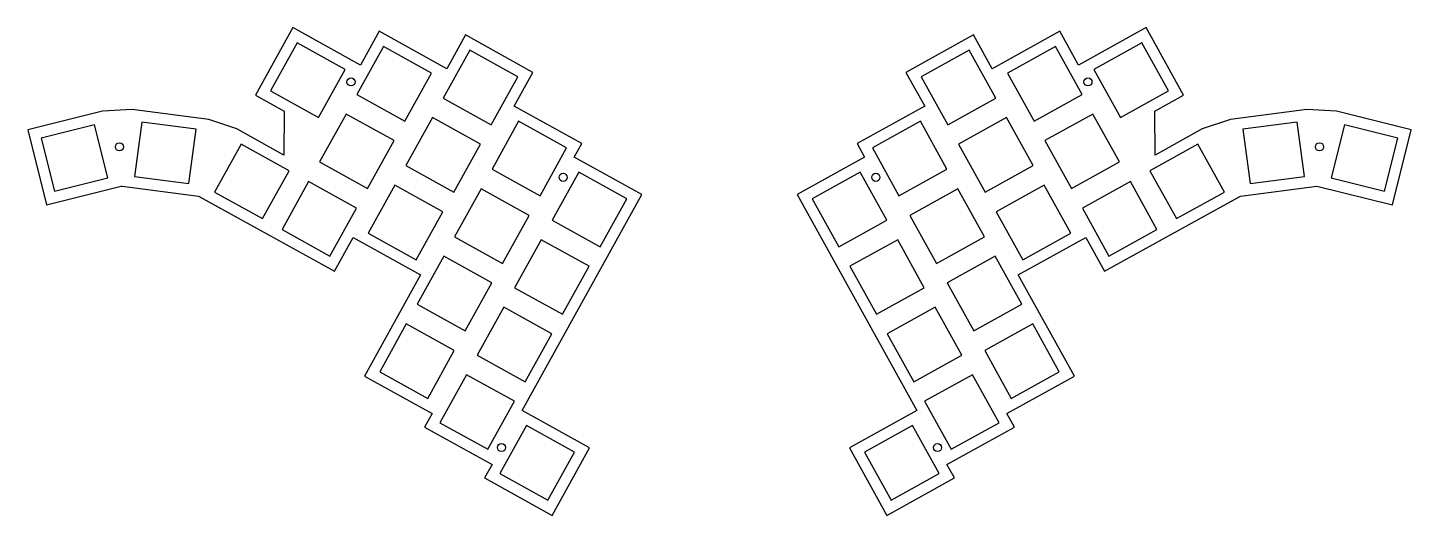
# Model space of a CAD drawing. Header units: millimetres. Extents: x 43 to 384, y -219 to -99.
import ezdxf

# ---------------------------------------------------------------- set-up
doc = ezdxf.new("R2010")
doc.units = ezdxf.units.MM

msp = doc.modelspace()

# ---------------------------------------------------------------- linework, layer by layer
for p, q in [((108.59, -99.01), (99.38, -115.62)), ((125.21, -108.22), (108.59, -99.01)), ((129.81, -99.91), (125.21, -108.22)), ((146.43, -109.12), (129.81, -99.91)), ((151.04, -100.81), (146.43, -109.12)), ((167.65, -110.02), (151.04, -100.81)), ((276.02, -100.81), (259.4, -110.02)), ((280.62, -109.12), (276.02, -100.81)), ((297.24, -99.91), (280.62, -109.12)), ((301.85, -108.22), (297.24, -99.91)), ((318.46, -99.01), (301.85, -108.22)), ((327.68, -115.62), (318.46, -99.01)), ((109.66, -102.74), (103.12, -114.55)), ((121.47, -109.29), (109.66, -102.74)), ((130.89, -103.65), (124.34, -115.45)), ((142.69, -110.19), (130.89, -103.65)), ((152.11, -104.55), (145.56, -116.36)), ((163.92, -111.09), (152.11, -104.55)), ((274.95, -104.55), (263.14, -111.09)), ((281.49, -116.36), (274.95, -104.55)), ((296.17, -103.65), (284.36, -110.19)), ((302.71, -115.45), (296.17, -103.65)), ((317.39, -102.74), (305.59, -109.29)), ((323.94, -114.55), (317.39, -102.74)), ((114.92, -121.1), (121.47, -109.29)), ((136.15, -122), (142.69, -110.19)), ((157.37, -122.9), (163.92, -111.09)), ((163.05, -118.33), (167.65, -110.02)), ((259.4, -110.02), (264.01, -118.33)), ((263.14, -111.09), (269.68, -122.9)), ((284.36, -110.19), (290.91, -122)), ((305.59, -109.29), (312.13, -121.1)), ((99.38, -115.62), (106.44, -119.54)), ((103.12, -114.55), (114.92, -121.1)), ((124.34, -115.45), (136.15, -122)), ((290.91, -122), (302.71, -115.45)), ((312.13, -121.1), (323.94, -114.55)), ((320.61, -119.54), (327.68, -115.62)), ((145.56, -116.36), (157.37, -122.9)), ((179.67, -127.54), (163.05, -118.33)), ((264.01, -118.33), (247.39, -127.54)), ((269.68, -122.9), (281.49, -116.36)), ((61.79, -119.59), (43.36, -124.19)), ((69.04, -119.18), (61.79, -119.59)), ((87.88, -121.66), (69.04, -119.18)), ((71.41, -122.26), (69.65, -135.65)), ((84.79, -124.03), (71.41, -122.26)), ((94.77, -123.93), (87.88, -121.66)), ((106.44, -119.54), (106.4, -130.38)), ((121.67, -120.27), (115.13, -132.07)), ((133.48, -126.81), (121.67, -120.27)), ((142.9, -121.17), (136.35, -132.98)), ((154.7, -127.71), (142.9, -121.17)), ((164.12, -122.07), (157.58, -133.88)), ((175.93, -128.62), (164.12, -122.07)), ((262.93, -122.07), (251.13, -128.62)), ((269.48, -133.88), (262.93, -122.07)), ((284.16, -121.17), (272.35, -127.71)), ((290.7, -132.98), (284.16, -121.17)), ((305.38, -120.27), (293.57, -126.81)), ((311.93, -132.07), (305.38, -120.27)), ((320.65, -130.38), (320.61, -119.54)), ((339.18, -121.66), (332.28, -123.93)), ((358.01, -119.18), (339.18, -121.66)), ((355.65, -122.26), (342.26, -124.03)), ((357.41, -135.65), (355.65, -122.26)), ((365.26, -119.59), (358.01, -119.18)), ((383.7, -124.19), (365.26, -119.59)), ((43.36, -124.19), (47.95, -142.62)), ((59.79, -122.92), (46.69, -126.19)), ((63.05, -136.02), (59.79, -122.92)), ((83.03, -137.41), (84.79, -124.03)), ((106.4, -130.38), (94.77, -123.93)), ((332.28, -123.93), (320.65, -130.38)), ((342.26, -124.03), (344.02, -137.41)), ((367.27, -122.92), (364, -136.02)), ((380.37, -126.19), (367.27, -122.92)), ((379.1, -142.62), (383.7, -124.19)), ((46.69, -126.19), (49.96, -139.29)), ((95.84, -127.67), (89.3, -139.48)), ((107.65, -134.22), (95.84, -127.67)), ((126.94, -138.62), (133.48, -126.81)), ((148.16, -139.52), (154.7, -127.71)), ((169.38, -140.42), (175.93, -128.62)), ((177.82, -130.87), (179.67, -127.54)), ((247.39, -127.54), (249.23, -130.87)), ((251.13, -128.62), (257.67, -140.42)), ((272.35, -127.71), (278.9, -139.52)), ((293.57, -126.81), (300.12, -138.62)), ((331.21, -127.67), (319.4, -134.22)), ((337.76, -139.48), (331.21, -127.67)), ((377.1, -139.29), (380.37, -126.19)), ((115.13, -132.07), (126.94, -138.62)), ((194.44, -140.08), (177.82, -130.87)), ((249.23, -130.87), (232.61, -140.08)), ((300.12, -138.62), (311.93, -132.07)), ((49.96, -139.29), (63.05, -136.02)), ((69.65, -135.65), (83.03, -137.41)), ((101.11, -146.02), (107.65, -134.22)), ((136.35, -132.98), (148.16, -139.52)), ((157.58, -133.88), (169.38, -140.42)), ((178.9, -134.61), (172.35, -146.41)), ((190.7, -141.15), (178.9, -134.61)), ((248.16, -134.61), (236.35, -141.15)), ((254.7, -146.41), (248.16, -134.61)), ((257.67, -140.42), (269.48, -133.88)), ((278.9, -139.52), (290.7, -132.98)), ((319.4, -134.22), (325.95, -146.02)), ((344.02, -137.41), (357.41, -135.65)), ((364, -136.02), (377.1, -139.29)), ((47.95, -142.62), (66.39, -138.03)), ((66.39, -138.03), (66.56, -138.02)), ((66.56, -138.02), (85.4, -140.5)), ((89.3, -139.48), (101.11, -146.02)), ((112.46, -136.88), (105.92, -148.69)), ((124.27, -143.43), (112.46, -136.88)), ((133.69, -137.79), (127.14, -149.59)), ((145.49, -144.33), (133.69, -137.79)), ((154.91, -138.69), (148.36, -150.5)), ((166.72, -145.23), (154.91, -138.69)), ((272.15, -138.69), (260.34, -145.23)), ((278.69, -150.5), (272.15, -138.69)), ((293.37, -137.79), (281.56, -144.33)), ((299.91, -149.59), (293.37, -137.79)), ((314.59, -136.88), (302.78, -143.43)), ((321.14, -148.69), (314.59, -136.88)), ((325.95, -146.02), (337.76, -139.48)), ((341.66, -140.5), (360.49, -138.02)), ((360.49, -138.02), (379.1, -142.62)), ((85.4, -140.5), (102.18, -149.76)), ((85.56, -140.55), (118.8, -158.97)), ((164.97, -193.25), (194.44, -140.08)), ((184.16, -152.96), (190.7, -141.15)), ((232.61, -140.08), (262.09, -193.25)), ((236.35, -141.15), (242.9, -152.96)), ((308.26, -158.97), (341.49, -140.55)), ((324.88, -149.76), (341.66, -140.5)), ((117.72, -155.24), (124.27, -143.43)), ((138.95, -156.14), (145.49, -144.33)), ((160.17, -157.04), (166.72, -145.23)), ((260.34, -145.23), (266.88, -157.04)), ((281.56, -144.33), (288.11, -156.14)), ((302.78, -143.43), (309.33, -155.24)), ((105.92, -148.69), (117.72, -155.24)), ((127.14, -149.59), (138.95, -156.14)), ((172.35, -146.41), (184.16, -152.96)), ((242.9, -152.96), (254.7, -146.41)), ((288.11, -156.14), (299.91, -149.59)), ((309.33, -155.24), (321.14, -148.69)), ((118.8, -158.97), (123.4, -150.66)), ((123.4, -150.66), (140.02, -159.88)), ((148.36, -150.5), (160.17, -157.04)), ((169.68, -151.22), (163.14, -163.03)), ((181.49, -157.77), (169.68, -151.22)), ((257.37, -151.22), (245.56, -157.77)), ((263.91, -163.03), (257.37, -151.22)), ((266.88, -157.04), (278.69, -150.5)), ((287.03, -159.88), (303.65, -150.66)), ((303.65, -150.66), (308.26, -158.97)), ((145.7, -155.31), (139.15, -167.11)), ((157.51, -161.85), (145.7, -155.31)), ((281.36, -155.31), (269.55, -161.85)), ((287.9, -167.11), (281.36, -155.31)), ((140.02, -159.88), (126.2, -184.8)), ((174.95, -169.58), (181.49, -157.77)), ((245.56, -157.77), (252.11, -169.58)), ((300.85, -184.8), (287.03, -159.88)), ((150.96, -173.66), (157.51, -161.85)), ((163.14, -163.03), (174.95, -169.58)), ((252.11, -169.58), (263.91, -163.03)), ((269.55, -161.85), (276.09, -173.66)), ((139.15, -167.11), (150.96, -173.66)), ((160.47, -167.84), (153.93, -179.65)), ((172.28, -174.39), (160.47, -167.84)), ((266.58, -167.84), (254.77, -174.39)), ((273.13, -179.65), (266.58, -167.84)), ((276.09, -173.66), (287.9, -167.11)), ((136.49, -171.92), (129.94, -183.73)), ((148.29, -178.47), (136.49, -171.92)), ((290.57, -171.92), (278.76, -178.47)), ((297.11, -183.73), (290.57, -171.92)), ((165.74, -186.19), (172.28, -174.39)), ((254.77, -174.39), (261.32, -186.19)), ((141.75, -190.28), (148.29, -178.47)), ((153.93, -179.65), (165.74, -186.19)), ((261.32, -186.19), (273.13, -179.65)), ((278.76, -178.47), (285.31, -190.28)), ((129.94, -183.73), (141.75, -190.28)), ((285.31, -190.28), (297.11, -183.73)), ((126.2, -184.8), (142.82, -194.01)), ((151.26, -184.46), (144.72, -196.27)), ((163.07, -191), (151.26, -184.46)), ((275.79, -184.46), (263.99, -191)), ((282.34, -196.27), (275.79, -184.46)), ((284.23, -194.01), (300.85, -184.8)), ((156.52, -202.81), (163.07, -191)), ((181.58, -202.47), (164.97, -193.25)), ((262.09, -193.25), (245.47, -202.47)), ((263.99, -191), (270.53, -202.81)), ((142.82, -194.01), (140.98, -197.34)), ((140.98, -197.34), (157.6, -206.55)), ((144.72, -196.27), (156.52, -202.81)), ((166.04, -196.99), (159.49, -208.8)), ((177.84, -203.54), (166.04, -196.99)), ((261.02, -196.99), (249.21, -203.54)), ((267.56, -208.8), (261.02, -196.99)), ((269.46, -206.55), (286.08, -197.34)), ((270.53, -202.81), (282.34, -196.27)), ((286.08, -197.34), (284.23, -194.01)), ((171.3, -215.35), (177.84, -203.54)), ((172.37, -219.08), (181.58, -202.47)), ((245.47, -202.47), (254.68, -219.08)), ((249.21, -203.54), (255.75, -215.35)), ((157.6, -206.55), (155.75, -209.87)), ((271.3, -209.87), (269.46, -206.55)), ((155.75, -209.87), (172.37, -219.08)), ((159.49, -208.8), (171.3, -215.35)), ((254.68, -219.08), (271.3, -209.87)), ((255.75, -215.35), (267.56, -208.8))]:
    msp.add_line(p, q)
for centre in [(122.9, -112.37), (304.15, -112.37), (65.93, -128.35), (361.12, -128.35), (175.06, -135.85), (251.99, -135.85), (159.9, -202.39), (267.16, -202.39)]:
    msp.add_circle(centre, 1)

doc.saveas('drawing.dxf')
